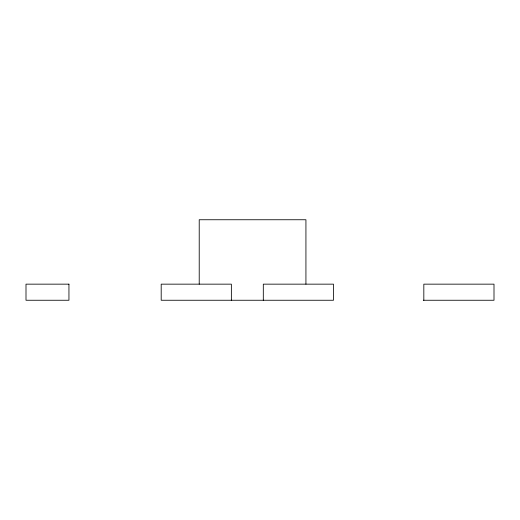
<?xml version="1.0" encoding="UTF-8"?>
<svg xmlns="http://www.w3.org/2000/svg" width="520" height="520" viewBox="0 0 520 520"><rect width="100%" height="100%" fill="white"/><g stroke="black" fill="none" stroke-linecap="round" stroke-linejoin="round"><path stroke-width="0.78" d="M423.274 300.255L494 300.255L494 284.154L423.826 284.154L423.826 300.255M305.929 284.154L305.929 219.745L199.219 219.745L199.219 284.154M263.308 300.255L263.308 284.154L333.482 284.154L333.482 300.255L161.194 300.255L161.194 284.154L231.368 284.154L231.368 300.255M68.945 284.154L26 284.154L26 300.255L68.945 300.255L68.945 284.154"/></g></svg>
